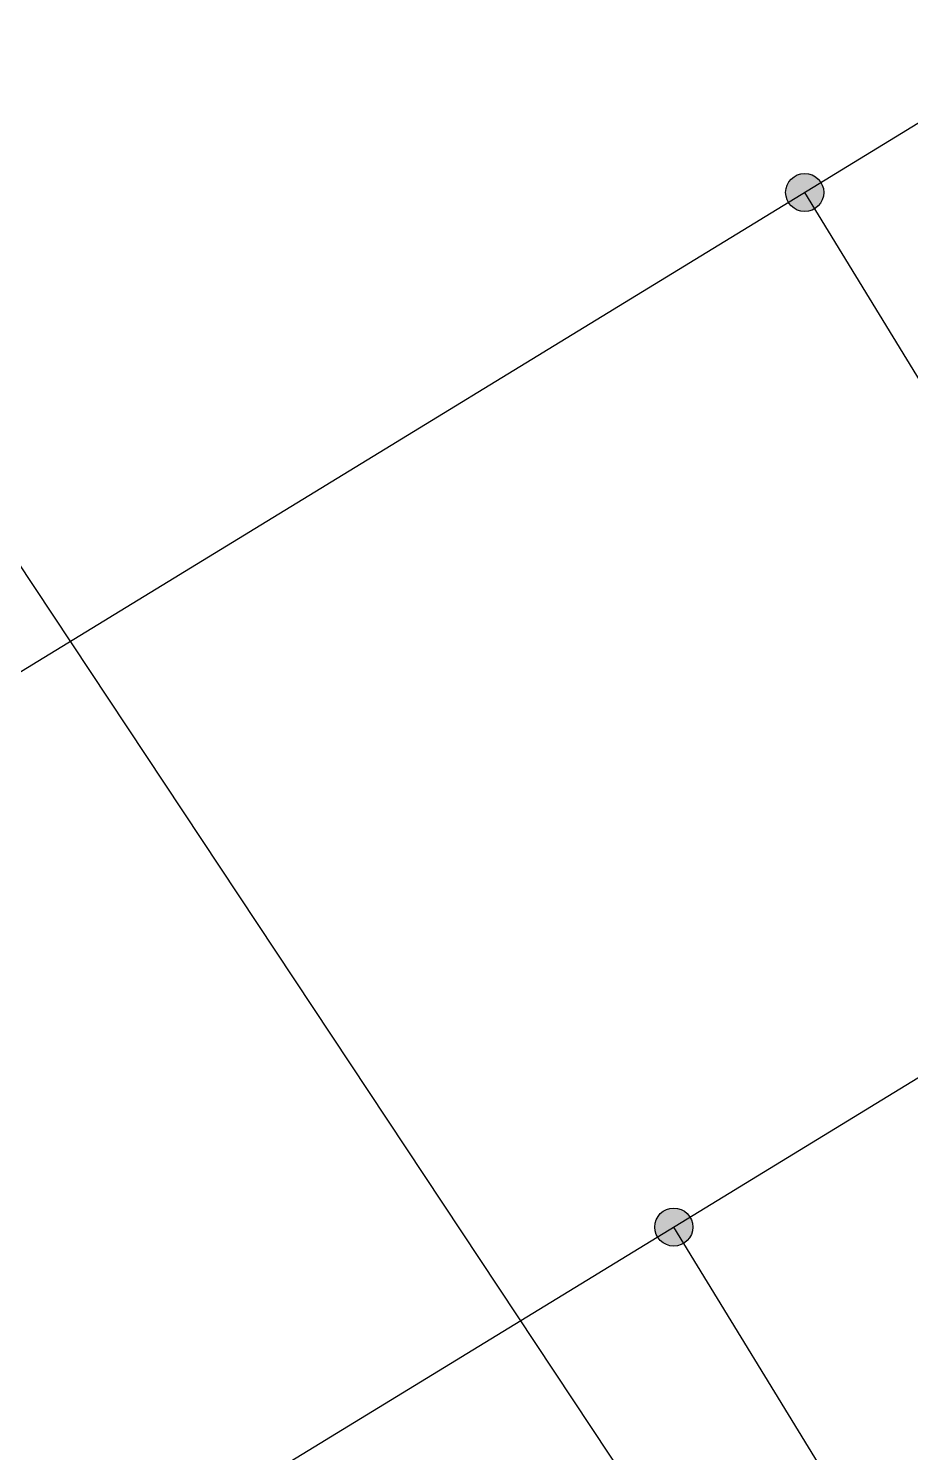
# Model space of a CAD drawing. Header units: millimetres. Extents: x 308437 to 311888, y 6841816 to 6843567.
# Drawn here: x 311662.538 to 311663.62, y 6842030.888 to 6842032.637 of the extents above; entities that cross this region are included whole.
import ezdxf

# ---------------------------------------------------------------- set-up
doc = ezdxf.new("R2010")
doc.units = ezdxf.units.MM
doc.layers.add('E-CONDUCTOR', color=40, linetype='Continuous')

# ---------------------------------------------------------------- blocks, each defined once
blk = doc.blocks.new('Parrón')
at = {"layer": 'E-CONDUCTOR'}
h = blk.add_hatch(color=256, dxfattribs=at)
h.dxf.hatch_style = 1
h.paths.add_polyline_path([(31.3947, 20.7348, 0.403689), (31.3721, 20.7583), (31.3704, 20.7114, 0.424817)])
h.paths.add_polyline_path([(31.3721, 20.7583, 0.424817), (31.3478, 20.7348, 0.403689), (31.3704, 20.7114)])
h = blk.add_hatch(color=256, dxfattribs=at)
h.dxf.hatch_style = 1
h.paths.add_polyline_path([(30.5945, 19.7349, 0.403689), (30.5719, 19.7583), (30.5702, 19.7115, 0.424817)])
h.paths.add_polyline_path([(30.5719, 19.7583, 0.424817), (30.5477, 19.7349, 0.403689), (30.5702, 19.7115)])
for p, q in [((31.063, 0), (29.533, 42.4032)), ((32.2743, 20.7347), (26.7352, 20.7353)), ((32.2743, 19.7347), (26.7352, 19.7353))]:
    blk.add_line(p, q, dxfattribs=at)
for points in [[(31.3711, 19.368), (31.3712, 20.7348)], [(30.5711, 19.3623), (30.5711, 19.7349)]]:
    blk.add_lwpolyline(points, dxfattribs=at)
for centre in [(31.3712, 20.7348), (30.5711, 19.7349)]:
    blk.add_circle(centre, 0.0234, dxfattribs=at)

msp = doc.modelspace()

# ---------------------------------------------------------------- block references
at = {"rotation": 31.45904213535047}
msp.add_blockref('Parrón', (311647.5516, 6841998.3761), dxfattribs=at)

doc.saveas('drawing.dxf')
